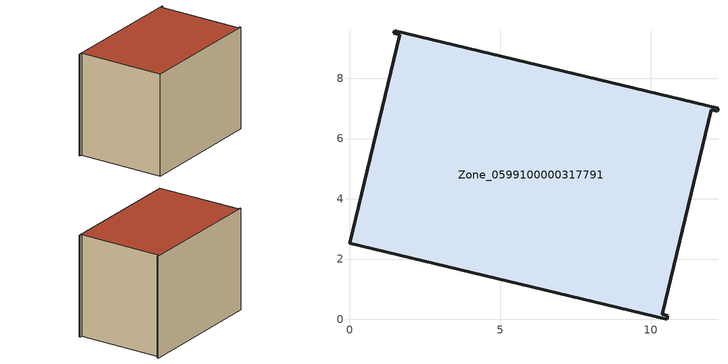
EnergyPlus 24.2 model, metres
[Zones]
Zone_0599100000317791
 floor ground (C_G): 1.67,9.44 1.48,9.49 1.5,9.58 12.23,7 12.21,6.9 12.01,6.95 10.38,0.16 10.57,0.11 10.54,0 0,2.52 z0
 wall outside (C_F): 1.48,9.49 1.67,9.44 0,2.52 10.54,0 10.57,0.11 10.38,0.16 12.01,6.95 12.21,6.9 12.23,7 1.5,9.58 1.48,9.49 z0:8.3
 roof outside (C_R): 12.01,6.95 12.21,6.9 12.23,7 1.5,9.58 1.48,9.49 1.67,9.44 0,2.52 10.54,0 10.57,0.11 10.38,0.16 z8.3
[BUILDING]
Pand.0599100000317791: North Axis=0; Terrain=City; Loads Convergence Tolerance Value=0.04; Temperature Convergence Tolerance Value=0.4; Solar Distribution=FullExterior; Maximum Number of Warmup Days=25; Minimum Number of Warmup Days=1
[Site:Location]
Rotterdam.The.Hague.AP_ZH_NLD Design_Conditions: Latitude=51.96; Longitude=4.45; Time Zone=1; Elevation=-4.5
[SITE:GROUNDTEMPERATURE:BUILDINGSURFACE]
18, 18, 18, 18, 18, 18, 18, 18, 18, 18, 18, 18
[MATERIAL] Thermal Absorptance=0.9; Solar Absorptance=0.7; Visible Absorptance=0.7
Name | Roughness | Thickness | Conductivity | Density | Specific Heat
G.TI.1992-2005 | MediumSmooth | 0.15 | 0.06 | 540 | 1210
F.TI.1992-2005 | Rough | 0.3 | 0.12 | 1920 | 840
R.TI.1992-2005 | MediumRough | 0.2 | 0.08 | 1500 | 1000
[CONSTRUCTION]
C_G: G.TI.1992-2005
C_F: F.TI.1992-2005
C_R: R.TI.1992-2005
[ZONE]
Zone_0599100000317791: Type=1; Multiplier=1; Ceiling Height=Autocalculate; Volume=Autocalculate; Floor Area=autocalculate; Part of Total Floor Area=Yes
[ZONEINFILTRATION:DESIGNFLOWRATE]
Infil_Zone_0599100000317791: Zone or ZoneList or Space or SpaceList=Zone_0599100000317791; Schedule=AlwaysOn; Design Flow Rate Calculation Method=Flow/Area; Flow Rate per Floor Area=0.0015; Constant Term Coefficient=1; Temperature Term Coefficient=0; Velocity Term Coefficient=0; Velocity Squared Term Coefficient=0
[HVACTEMPLATE:ZONE:IDEALLOADSAIRSYSTEM]
Zone_0599100000317791: Maximum Heating Supply Air Temperature=50; Minimum Cooling Supply Air Temperature=13; Maximum Heating Supply Air Humidity Ratio=0.0156; Minimum Cooling Supply Air Humidity Ratio=0.0077; Heating Limit=NoLimit; Cooling Limit=NoLimit; Dehumidification Control Type=ConstantSensibleHeatRatio; Cooling Sensible Heat Ratio=0.7; Dehumidification Setpoint=60; Humidification Control Type=None; Humidification Setpoint=30; Outdoor Air Method=None; Outdoor Air Flow Rate per Person=0.00944; Outdoor Air Flow Rate per Zone Floor Area=0; Outdoor Air Flow Rate per Zone=0; Demand Controlled Ventilation Type=None; Outdoor Air Economizer Type=NoEconomizer; Heat Recovery Type=None; Sensible Heat Recovery Effectiveness=0.7; Latent Heat Recovery Effectiveness=0.65
[ZONECONTROL:THERMOSTAT]
ThermostatControl_Zone_0599100000317791: Zone or ZoneList=Zone_0599100000317791; Control Type Schedule=DualSetpointControlType; Control 1=Thermostat_Zone_0599100000317791; Temperature Difference Between Cutout And Setpoint=0
[THERMOSTATSETPOINT:DUALSETPOINT]
Thermostat_Zone_0599100000317791: Heating Setpoint Temperature Schedule=HeatingSetpoint_Zone_0599100000317791; Cooling Setpoint Temperature Schedule=CoolingSetpoint_Zone_0599100000317791
[SCHEDULE:COMPACT]
HeatingSetpoint_Zone_0599100000317791: Through: 12/31, For: AllDays, Until: 24:00, 21
CoolingSetpoint_Zone_0599100000317791: Through: 12/31, For: AllDays, Until: 24:00, 24
DualSetpointControlType: Through: 12/31, For: AllDays, Until: 24:00, 4
AlwaysOn: Through: 12/31, For: AllDays, Until: 24:00, 1
